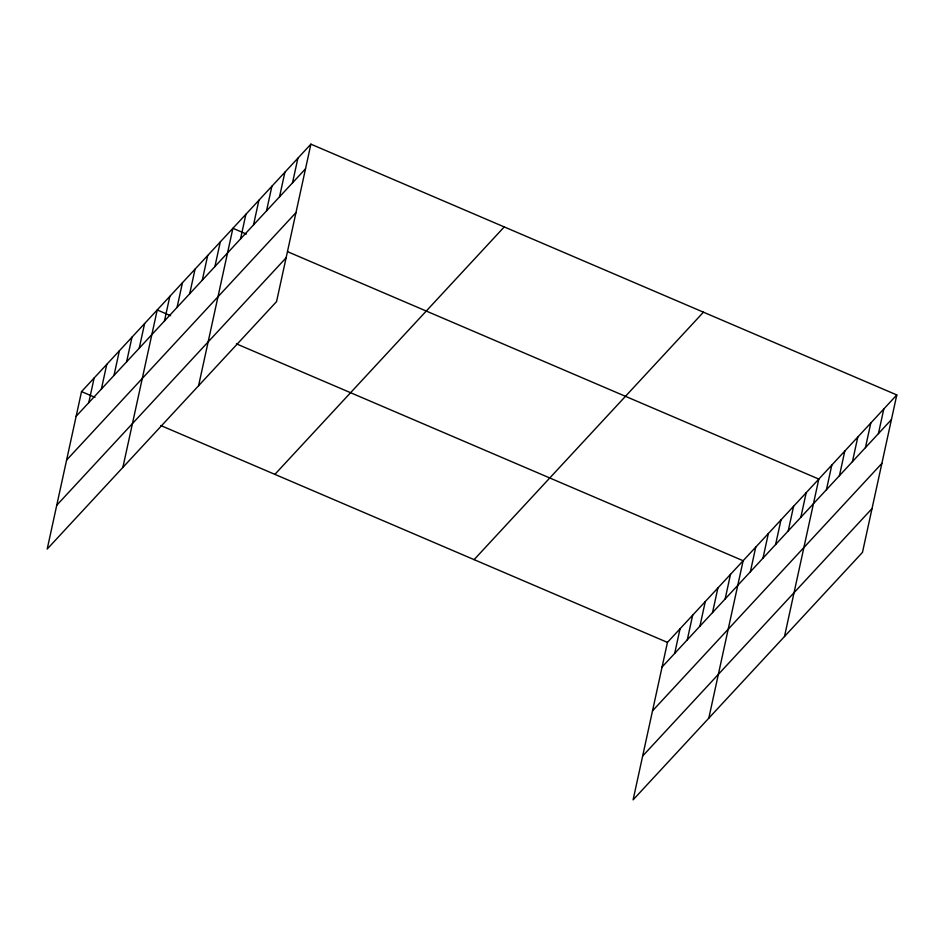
<?xml version="1.0" encoding="UTF-8"?>
<svg xmlns="http://www.w3.org/2000/svg" width="944" height="944" viewBox="0 0 944 944"><rect width="100%" height="100%" fill="white"/><g stroke="black" fill="none" stroke-linecap="round" stroke-linejoin="round"><path stroke-width="1.42" d="M310.895 144.161L81.526 391.607L47.2 549.054L276.557 301.608L310.895 144.161L896.8 394.946L862.474 552.393L633.105 799.839L667.443 642.392L896.8 394.946M88.771 402.651L94.14 378.001M101.386 389.046L106.755 364.384M114 375.429L119.369 350.779M126.614 361.823L131.995 337.173M139.228 348.218L144.609 323.556M122.885 467.398L157.223 309.951L170.64 315.697M164.457 320.995L169.837 296.333M177.071 307.378L182.452 282.728M189.685 293.773L195.066 269.123M202.299 280.167L207.68 255.505M214.913 266.55L220.294 241.9M198.582 385.742L232.908 228.295L246.337 234.041M240.531 238.926L245.9 214.264M253.523 224.896L258.904 200.246M266.527 210.878L271.896 186.228M279.518 196.859L284.899 172.197M292.522 182.829L297.891 158.179M674.677 653.437L680.058 628.787M687.291 639.831L692.672 615.169M699.905 626.214L705.286 601.564M712.519 612.609L717.9 587.959M725.134 599.003L730.514 574.341M708.802 718.183L743.129 560.736L236.437 343.852M750.374 571.781L755.743 547.119M762.988 558.164L768.357 533.513M775.602 544.558L780.971 519.908M788.216 530.953L793.585 506.291M800.831 517.336L806.2 492.685M784.488 636.527L818.814 479.08L287.955 251.847M826.437 489.712L831.817 465.05M839.44 475.682L844.809 451.031M852.432 461.663L857.813 437.013M865.436 447.645L870.805 422.983M878.427 433.615L883.808 408.964M76.157 416.269L305.514 168.811M66.599 460.082L295.956 212.636M56.758 505.241L286.115 257.783M274.881 474.372L504.238 226.914M474.089 559.639L703.445 312.181M662.063 667.042L891.419 419.596M652.505 710.867L881.873 463.421M642.663 756.026L872.02 508.568M81.526 391.607L94.955 397.353M160.751 425.52L667.443 642.392"/></g></svg>
